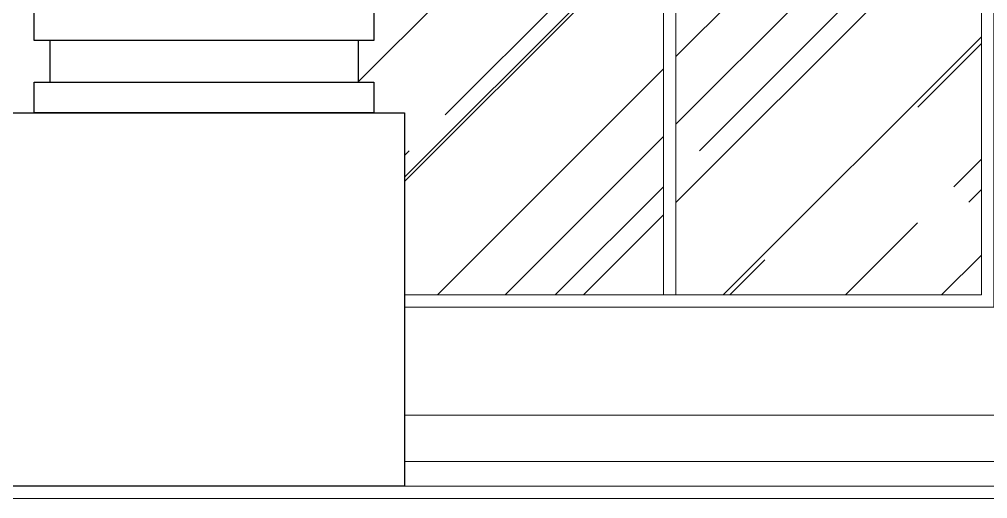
# Model space of a CAD drawing. Header units: inches. Extents: x 249 to 1192, y -18 to 440.
# Drawn here: x 613.81 to 616.947, y 258.553 to 260.106 of the extents above; entities that cross this region are included whole.
import ezdxf

# ---------------------------------------------------------------- set-up
doc = ezdxf.new("R2010")
doc.units = ezdxf.units.IN
doc.header["$MEASUREMENT"] = 0
for name, color, linetype, lineweight in [('KACA', 141, 'Continuous', 30), ('KUSEN', 16, 'Continuous', 15), ('LANTAI', 135, 'Continuous', 9)]:
    doc.layers.add(name, color=color, linetype=linetype, lineweight=lineweight)
doc.layers.add('KOLOM', color=5, linetype='Continuous')

# ---------------------------------------------------------------- blocks, each defined once
blk = doc.blocks.new('tampak depan')
at = {"layer": 'KACA'}
h = blk.add_hatch(dxfattribs=at)
h.set_pattern_fill('AR-RROOF', color=256, scale=0.5, angle=45, style=0)
h.set_pattern_definition([(45, (708.59767, 334.0419), (0.424264, 1.13137), [7.5, -1, 2.5, -0.5]), (45, (708.8911, 334.6889), (-0.82378, 0.116673), [1.5, -0.165, 3, -0.375]), (45, (708.47392, 334.5192), (1.601597, 2.075358), [4, -0.7, 2, -0.5])])
h.paths.add_polyline_path([(701.5875, 336.4669), (700.5977, 336.4669), (700.5977, 335.4869), (701.5875, 335.4869)])
h.paths.add_polyline_path([(702.6174, 335.0619), (702.6174, 336.4669), (701.6275, 336.4669), (701.6275, 335.0619)])
h.paths.add_polyline_path([(702.6174, 335.0219), (701.6275, 335.0219), (701.6275, 334.0419), (702.6174, 334.0419)])
h.paths.add_polyline_path([(700.6482, 334.8669), (700.5977, 334.8669), (700.5977, 334.7319), (700.6482, 334.7319), (700.6482, 334.6319), (700.7482, 334.6319), (700.7482, 334.0419), (701.5875, 334.0419), (701.5875, 335.4469), (700.5977, 335.4469), (700.5977, 334.9669), (700.6482, 334.9669)])
at = {"layer": 'KOLOM'}
for points in [[(699.5482, 334.9669), (700.6482, 334.9669), (700.6482, 334.8669), (699.5482, 334.8669)], [(699.5982, 334.7319), (700.5982, 334.7319), (700.5982, 334.8669), (699.5982, 334.8669)], [(699.5482, 334.7319), (700.6482, 334.7319), (700.6482, 334.6319), (699.5482, 334.6319)], [(699.4482, 334.6319), (700.7482, 334.6319), (700.7482, 333.4219), (699.4482, 333.4219)]]:
    blk.add_lwpolyline(points, close=True, dxfattribs=at)
at = {"layer": 'KUSEN'}
for points in [[(700.7482, 334.0019), (702.6574, 334.0019), (702.6574, 336.5069), (700.5982, 336.5069)], [(700.7482, 334.0419), (702.6174, 334.0419), (702.6174, 336.4669), (700.5982, 336.4669)], [(700.5982, 335.4469), (701.5875, 335.4469), (701.5875, 334.0419), (700.7482, 334.0419)]]:
    blk.add_lwpolyline(points, dxfattribs=at)
blk.add_lwpolyline([(702.6174, 335.0219), (701.6275, 335.0219), (701.6275, 334.0419), (702.6174, 334.0419)], close=True, dxfattribs=at)
at = {"layer": 'LANTAI'}
for points in [[(700.7482, 333.6519), (707.4482, 333.6519)], [(700.7482, 333.5019), (707.4482, 333.5019)], [(737.8428, 333.3819), (680.2348, 333.3819)]]:
    blk.add_lwpolyline(points, dxfattribs=at)
blk.add_lwpolyline([(698.7471, 333.4219), (713.5381, 333.4219), (713.5381, 333.3819), (698.7471, 333.3819)], close=True, dxfattribs=at)

msp = doc.modelspace()

# ---------------------------------------------------------------- block references
at = {"layer": 'KOLOM'}
msp.add_blockref('tampak depan', (-85.6899, -74.829), dxfattribs=at)

doc.saveas('drawing.dxf')
